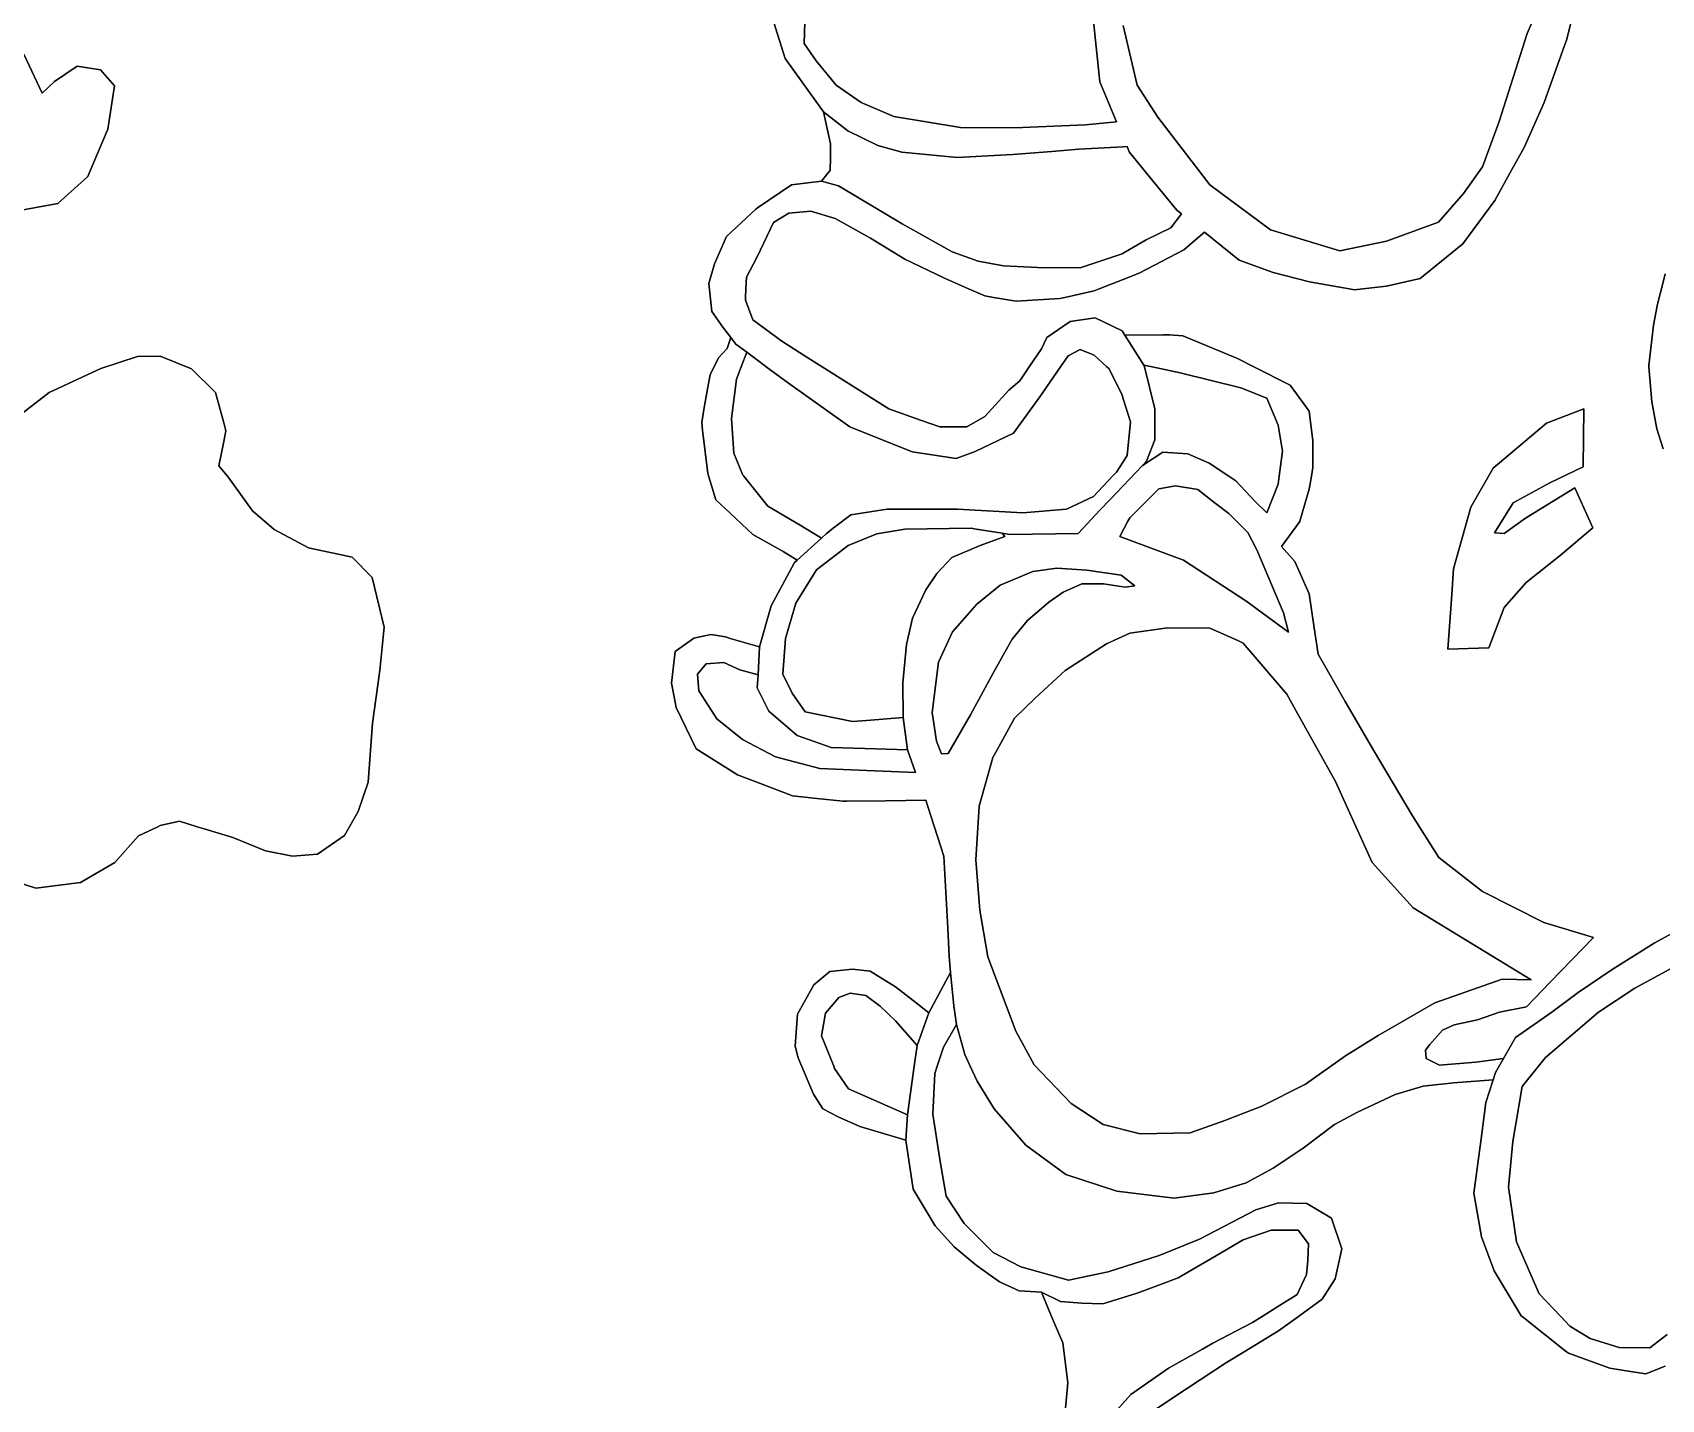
# Model space of a CAD drawing. Header units: inches. Extents: x 288635 to 1232953, y 676945 to 1655780.
# Drawn here: x 509726 to 529630, y 1183190 to 1199889 of the extents above; entities that cross this region are included whole.
import ezdxf

# ---------------------------------------------------------------- set-up
doc = ezdxf.new("R2010")
doc.units = ezdxf.units.IN
doc.header["$MEASUREMENT"] = 0

msp = doc.modelspace()

# ---------------------------------------------------------------- linework, layer by layer
at = {"color": 1}
for points in [[(528653.4604, 1200530.0444), (528470.5801, 1199798.5229), (528425.5872, 1199673.0292), (528196.4712, 1199033.9814), (527953.054, 1198483.6469), (527779.3889, 1198172.0712), (527593.22, 1197838.0623), (527201.6359, 1197308.8946), (526683.0515, 1196885.5604), (526270.3007, 1196790.3102), (525982.8217, 1196759.2314), (525878.7166, 1196747.9768), (525813.69, 1196759.2314), (525328.3821, 1196843.227), (524883.8812, 1196959.6439), (524471.1304, 1197107.8108), (524046.7823, 1197449.6468), (523795.3412, 1197236.9235), (523249.2401, 1196951.173), (523052.9569, 1196874.4646), (522758.0956, 1196759.2314), (522696.789, 1196735.2725), (522340.4312, 1196654.2821), (522277.6881, 1196640.0223), (521744.2871, 1196608.2723), (521468.2282, 1196654.2821), (521363.2863, 1196671.7724), (521162.645, 1196759.2314), (520867.9853, 1196887.6728), (520385.3844, 1197122.6233), (519966.2835, 1197376.6238), (519534.4827, 1197617.9243), (519236.0321, 1197706.8245), (518969.3315, 1197681.4244), (518778.8311, 1197567.1242), (518581.9807, 1197148.0234), (518448.6305, 1196900.3729), (518442.215, 1196759.2314), (518437.4446, 1196654.2821), (518435.9305, 1196620.9723), (518527.831, 1196378.2218), (518880.4313, 1196119.3213), (519197.932, 1195916.1209), (519373.1377, 1195806.0558), (520188.534, 1195293.8197), (520575.8847, 1195154.1194), (520810.8352, 1195071.5692), (521141.0359, 1195071.5692), (521363.2863, 1195198.5695), (521655.3869, 1195522.4201), (521788.7372, 1195636.7203), (521905.3288, 1195806.0558), (522055.4377, 1196024.0711), (522118.9378, 1196163.7714), (522404.6884, 1196360.6218), (522709.489, 1196405.0719), (523039.6897, 1196246.3216), (523052.9569, 1196225.4731), (523073.0894, 1196193.8363), (523306.3902, 1195827.2207), (523311.6814, 1195806.0558), (523439.7405, 1195293.8197), (523439.7405, 1194912.8189), (523338.1403, 1194652.4684), (523288.9782, 1194600.6802), (522895.1411, 1194185.8047), (522772.9485, 1194057.0847), (522772.9429, 1194057.0788), (522504.2827, 1193770.9996), (521668.0869, 1193757.1166), (521573.5374, 1193772.4489), (521230.4484, 1193828.085), (521198.186, 1193833.3167), (520385.3844, 1193820.6167), (520042.4837, 1193763.4666), (519693.233, 1193623.7663), (519305.8822, 1193325.3157), (519051.8817, 1192918.9149), (518924.8814, 1192487.114), (518893.1314, 1192048.9632), (519007.4316, 1191820.3627), (519166.1819, 1191591.7622), (519744.0331, 1191471.112), (519914.4075, 1191485.0201), (520366.3343, 1191521.9121), (520417.1344, 1191128.2113), (520027.6147, 1191137.7118), (519896.4334, 1191140.9113), (519483.6826, 1191153.6114), (519070.9317, 1191299.6617), (518721.681, 1191598.1123), (518581.9807, 1191883.8628), (518590.5565, 1192043.2545), (518608.898, 1192384.1564), (518751.1383, 1192887.0774), (519002.5248, 1193352.7607), (519035.6868, 1193414.1919), (519068.0823, 1193443.6681), (519365.7846, 1193714.543), (519426.5324, 1193769.8166), (519526.7096, 1193846.5481), (519724.983, 1193998.4171), (520169.4839, 1194068.2672), (521026.7356, 1194068.2672), (521826.8372, 1194023.8171), (522360.2383, 1194068.2672), (522690.439, 1194220.6675), (522922.983, 1194469.0668), (522969.8395, 1194519.1181), (523052.9569, 1194645.7732), (523103.1898, 1194722.3185), (523141.2899, 1195135.0693), (523052.9569, 1195416.6308), (523039.6897, 1195458.92), (522880.9393, 1195782.7706), (522854.9674, 1195806.0558), (522696.789, 1195947.871), (522525.3386, 1196017.7211), (522379.2883, 1195941.5209), (522286.6919, 1195806.0558), (522036.3877, 1195439.8699), (521712.537, 1194995.3691), (521242.6361, 1194773.1186), (521014.0356, 1194684.2184), (520474.2845, 1194766.7686), (519712.283, 1195071.5692), (518962.9815, 1195604.9703), (518692.1864, 1195806.0558), (518686.5177, 1195810.2652), (518552.6337, 1195909.684), (518452.3067, 1195984.1842), (518321.6302, 1196081.2212), (518259.4658, 1196162.7189), (518161.8571, 1196290.6842), (518024.6969, 1196483.7246), (517989.1368, 1196824.0853), (518060.2569, 1197062.8458), (518207.5772, 1197398.1264), (518565.9114, 1197732.2488), (518583.498, 1197748.6471), (519000.0588, 1198028.0477), (519365.8196, 1198073.7678), (519572.5827, 1198017.9751), (520353.6343, 1197554.4242), (520963.2355, 1197211.5235), (521280.7361, 1197097.2233), (521591.8868, 1197040.0731), (522004.6376, 1197021.0231), (522525.3386, 1197014.6731), (523039.6897, 1197186.1234), (523052.9569, 1197193.9107), (523331.7902, 1197357.5738), (523636.5909, 1197503.6241), (523765.0165, 1197676.6249), (523709.1289, 1197721.6454), (523339.3764, 1198172.0712), (523127.0444, 1198430.7302), (523099.7364, 1198495.7874), (523099.7324, 1198495.7969), (523052.9569, 1198493.423), (522512.0036, 1198465.9685), (522181.8029, 1198435.4884), (521704.282, 1198399.9284), (521023.5606, 1198364.3683), (520347.9193, 1198430.4084), (520053.2787, 1198511.6886), (519687.518, 1198689.4889), (519391.2196, 1198922.1295), (518923.8587, 1199572.3708), (518761.2983, 1200090.5318)], [(529845.7021, 1188931.3644), (529540.9015, 1188766.264), (529026.5505, 1188442.4134), (528613.7997, 1188163.0128), (528289.949, 1187921.7123), (527845.4481, 1187610.5617), (527701.3931, 1187356.5701), (527360.3491, 1187311.2376), (526918.3882, 1187275.6775), (526755.8279, 1187356.9577), (526745.6678, 1187458.5579), (526801.548, 1187524.598), (526953.9483, 1187702.3983), (527096.1886, 1187768.4385), (527380.6691, 1187829.3986), (527649.9097, 1187920.8388), (527980.1103, 1187986.8789), (528274.7509, 1188291.6795), (528797.992, 1188835.2406), (528193.4707, 1189018.121), (527441.6292, 1189394.0417), (526908.2282, 1189810.6026), (526588.1875, 1190318.6036), (526110.6666, 1191121.2452), (525765.2259, 1191715.6064), (525434.1786, 1192296.5267), (525388.4585, 1192616.5673), (525323.6883, 1193034.3982), (525152.238, 1193428.099), (524988.5929, 1193611.2778), (525210.8433, 1193918.1951), (525211.388, 1193920.0272), (525327.2602, 1194309.7792), (525352.7462, 1194469.0668), (525369.5936, 1194574.363), (525369.5936, 1194902.447), (525327.2602, 1195262.2811), (525094.4264, 1195579.7817), (524649.1774, 1195806.0558), (524448.8418, 1195907.8657), (523782.0905, 1196183.0329), (523619.8691, 1196196.8621), (523542.8763, 1196196.436), (523073.0894, 1196193.8363), (523052.9569, 1196225.4731), (523039.6897, 1196246.3216), (522709.489, 1196405.0719), (522404.6884, 1196360.6218), (522118.9378, 1196163.7714), (522055.4377, 1196024.0711), (521905.3288, 1195806.0558), (521788.7372, 1195636.7203), (521655.3869, 1195522.4201), (521363.2863, 1195198.5695), (521141.0359, 1195071.5692), (520810.8352, 1195071.5692), (520575.8847, 1195154.1194), (520188.534, 1195293.8197), (519373.1377, 1195806.0558), (519197.932, 1195916.1209), (518880.4313, 1196119.3213), (518527.831, 1196378.2218), (518435.9305, 1196620.9723), (518437.4446, 1196654.2821), (518442.215, 1196759.2314), (518448.6305, 1196900.3729), (518581.9807, 1197148.0234), (518778.8311, 1197567.1242), (518969.3315, 1197681.4244), (519236.0321, 1197706.8245), (519534.4827, 1197617.9243), (519966.2835, 1197376.6238), (520385.3844, 1197122.6233), (520867.9853, 1196887.6728), (521162.645, 1196759.2314), (521363.2863, 1196671.7724), (521468.2282, 1196654.2821), (521744.2871, 1196608.2723), (522277.6881, 1196640.0223), (522340.4312, 1196654.2821), (522696.789, 1196735.2725), (522758.0956, 1196759.2314), (523052.9569, 1196874.4646), (523249.2401, 1196951.173), (523795.3412, 1197236.9235), (524046.7823, 1197449.6468), (524471.1304, 1197107.8108), (524883.8812, 1196959.6439), (525328.3821, 1196843.227), (525813.69, 1196759.2314), (525878.7166, 1196747.9768), (525982.8217, 1196759.2314), (526270.3007, 1196790.3102), (526683.0515, 1196885.5604), (527201.6359, 1197308.8946), (527593.22, 1197838.0623), (527779.3889, 1198172.0712), (527953.054, 1198483.6469), (528196.4712, 1199033.9814), (528425.5872, 1199673.0292), (528470.5801, 1199798.5229), (528653.4604, 1200530.0444)], [(519169.3569, 1200289.6921), (519154.1169, 1199756.2911), (519301.4372, 1199542.9307), (519545.2777, 1199248.2901), (519850.0783, 1199034.9296), (520251.3991, 1198862.2093), (521064.2007, 1198730.129), (521724.602, 1198725.049), (522593.2838, 1198760.6091), (522971.7533, 1198800.6884), (522767.2103, 1199287.9819), (522650.7934, 1200420.4008)], [(522650.7934, 1200420.4008), (522767.2103, 1199287.9819), (522971.7533, 1198800.6884), (522593.2838, 1198760.6091), (521724.602, 1198725.049), (521064.2007, 1198730.129), (520251.3991, 1198862.2093), (519850.0783, 1199034.9296), (519545.2777, 1199248.2901), (519301.4372, 1199542.9307), (519154.1169, 1199756.2911), (519169.3569, 1200289.6921)], [(523052.9609, 1199975.8999), (523222.2946, 1199245.6485), (523476.2951, 1198854.0643), (524111.2964, 1198028.5627), (524852.1312, 1197478.2283), (525698.7995, 1197224.2277), (526270.3007, 1197340.6446), (526905.3019, 1197573.4784), (527212.2192, 1197922.7291), (527445.053, 1198250.8131), (527646.1368, 1198801.1476), (527987.9791, 1199879.8031), (528252.1396, 1200494.4843)], [(528252.1396, 1200494.4843), (527987.9791, 1199879.8031), (527646.1368, 1198801.1476), (527445.053, 1198250.8131), (527212.2192, 1197922.7291), (526905.3019, 1197573.4784), (526270.3007, 1197340.6446), (525698.7995, 1197224.2277), (524852.1312, 1197478.2283), (524111.2964, 1198028.5627), (523476.2951, 1198854.0643), (523222.2946, 1199245.6485), (523052.9609, 1199975.8999)], [(518761.2983, 1200090.5318), (518923.8587, 1199572.3708), (519391.2196, 1198922.1295), (519477.5798, 1198530.9687), (519474.9766, 1198364.3643), (519472.4998, 1198205.848), (519445.2185, 1198172.0712), (519365.8196, 1198073.7678), (519000.0588, 1198028.0477), (518583.498, 1197748.6471), (518565.9114, 1197732.2488), (518207.5772, 1197398.1264), (518060.2569, 1197062.8458), (517989.1368, 1196824.0853), (518024.6969, 1196483.7246), (518161.8571, 1196290.6842), (518259.4658, 1196162.7189), (518212.7042, 1196029.6951), (518106.0884, 1195916.4683), (518004.3768, 1195706.483), (517985.7817, 1195600.491), (517930.0518, 1195282.8303), (517902.7766, 1195127.3619), (517914.2212, 1195033.5164), (517978.9768, 1194502.5206), (518075.497, 1194182.48), (518250.5212, 1194017.2886), (518527.6179, 1193755.7591), (518896.6776, 1193548.7505), (519068.0823, 1193443.6681), (519035.6868, 1193414.1919), (519002.5248, 1193352.7607), (518751.1383, 1192887.0774), (518608.898, 1192384.1564), (518565.0569, 1192396.9879), (518251.8041, 1192488.6717), (518192.3372, 1192506.0766), (518014.5369, 1192536.5567), (517806.2564, 1192490.8366), (517789.9791, 1192479.2616), (517577.656, 1192328.2763), (517531.9359, 1191942.1955), (517564.467, 1191772.8422), (517589.5093, 1191642.4749), (517833.3498, 1191139.5539), (518341.3508, 1190819.5133), (518609.8101, 1190717.8242), (519011.9122, 1190565.5128), (519311.4084, 1190533.5992), (519631.6734, 1190499.4726), (519670.8286, 1190499.8661), (520152.163, 1190504.7036), (520641.452, 1190509.6211), (520644.0685, 1190502.3391), (520644.5451, 1190499.9794), (520665.7553, 1190433.8634), (520860.6253, 1189826.4194), (520911.973, 1188948.0521), (520925.431, 1188604.4384), (520942.316, 1188406.5084), (520678.1555, 1187913.7475), (520485.1812, 1188063.8386), (520269.3296, 1188231.7232), (519961.8741, 1188421.7485), (519743.4336, 1188447.1485), (519469.1131, 1188416.6685), (519274.5396, 1188256.5406), (519074.2122, 1187898.6265), (519045.5801, 1187506.2584), (519082.484, 1187365.3528), (519270.3035, 1186918.7174), (519382.7529, 1186740.2651), (519569.2775, 1186644.4822), (519836.6015, 1186524.3411), (520398.755, 1186359.2643), (520485.1151, 1185759.8231), (520754.4417, 1185312.7793), (520988.0361, 1185053.7017), (521257.2767, 1184830.1813), (521541.7572, 1184626.9809), (521780.5177, 1184515.2207), (522054.8383, 1184499.9806), (522178.3657, 1184204.4838), (522313.9188, 1183880.2194), (522374.8789, 1183392.5384), (522283.4387, 1182376.5364)], [(509457.2597, 1197695.307), (510036.3809, 1197801.9872), (510402.1416, 1198132.1879), (510418.9346, 1198172.0712), (510645.9821, 1198711.309), (510727.2623, 1199239.6301), (510554.5419, 1199432.6705), (510270.0614, 1199478.3906), (509995.7408, 1199290.4302), (509843.3405, 1199148.1899), (509619.8201, 1199625.7109)], [(509619.8201, 1199625.7109), (509843.3405, 1199148.1899), (509995.7408, 1199290.4302), (510270.0614, 1199478.3906), (510554.5419, 1199432.6705), (510727.2623, 1199239.6301), (510645.9821, 1198711.309), (510418.9346, 1198172.0712), (510402.1416, 1198132.1879), (510036.3809, 1197801.9872), (509457.2597, 1197695.307)], [(529649.1424, 1194804.8729), (529572.9423, 1195048.7134), (529511.9822, 1195378.9141), (529477.6144, 1195806.0558), (529476.4221, 1195820.8749), (529532.3022, 1196313.6359), (529578.0223, 1196552.3964), (529603.1629, 1196654.2821), (529629.0595, 1196759.2314), (529674.5425, 1196943.5572)], [(529674.5425, 1196943.5572), (529629.0595, 1196759.2314), (529629.0595, 1196759.2314), (529603.1629, 1196654.2821), (529578.0223, 1196552.3964), (529532.3022, 1196313.6359), (529476.4221, 1195820.8749), (529477.6144, 1195806.0558), (529511.9822, 1195378.9141), (529572.9423, 1195048.7134), (529649.1424, 1194804.8729)], [(509386.1396, 1189557.1307), (509767.1404, 1189435.2105), (510310.7014, 1189506.3306), (510732.3423, 1189750.1711), (511021.9029, 1190075.2918), (511255.2463, 1190187.4761), (511286.0634, 1190202.292), (511519.7439, 1190253.0921), (511738.4639, 1190187.4761), (511824.5445, 1190161.6519), (512175.0652, 1190054.9717), (512571.306, 1189892.4114), (512901.5066, 1189826.3713), (513206.3072, 1189851.7713), (513536.5079, 1190080.3718), (513704.1482, 1190375.0124), (513826.0685, 1190730.6131), (513881.9486, 1191451.9745), (513968.3088, 1192097.1358), (514024.1889, 1192625.4569), (513877.8449, 1193232.8454), (513633.0281, 1193478.8986), (513099.627, 1193595.7388), (512677.9862, 1193819.2593), (512413.8257, 1194047.8597), (512119.1851, 1194454.2605), (512107.0228, 1194469.0668), (512062.1272, 1194523.7223), (512002.3448, 1194596.5008), (512062.1272, 1194891.8961), (512088.705, 1195023.2217), (512062.1272, 1195121.028), (511961.7047, 1195490.5826), (511667.0642, 1195780.1432), (511286.0634, 1195937.6235), (511006.6628, 1195932.5435), (510559.6219, 1195785.2232), (509929.7007, 1195490.5826), (509355.6595, 1195048.6217)], [(509355.6595, 1195048.6217), (509929.7007, 1195490.5826), (510559.6219, 1195785.2232), (511006.6628, 1195932.5435), (511286.0634, 1195937.6235), (511667.0642, 1195780.1432), (511961.7047, 1195490.5826), (512062.1272, 1195121.028), (512088.705, 1195023.2217), (512062.1272, 1194891.8961), (512002.3448, 1194596.5008), (512062.1272, 1194523.7223), (512107.0228, 1194469.0668), (512119.1851, 1194454.2605), (512413.8257, 1194047.8597), (512677.9862, 1193819.2593), (513099.627, 1193595.7388), (513633.0281, 1193478.8986), (513877.8449, 1193232.8454), (514024.1889, 1192625.4569), (513968.3088, 1192097.1358), (513881.9486, 1191451.9745), (513826.0685, 1190730.6131), (513704.1482, 1190375.0124), (513536.5079, 1190080.3718), (513206.3072, 1189851.7713), (512901.5066, 1189826.3713), (512571.306, 1189892.4114), (512175.0652, 1190054.9717), (511824.5445, 1190161.6519), (511738.4639, 1190187.4761), (511519.7439, 1190253.0921), (511286.0634, 1190202.292), (511255.2463, 1190187.4761), (511021.9029, 1190075.2918), (510732.3423, 1189750.1711), (510310.7014, 1189506.3306), (509767.1404, 1189435.2105), (509386.1396, 1189557.1307)], [(529674.2518, 1183597.3537), (529439.3013, 1183502.1035), (529252.5903, 1183531.869), (529001.1504, 1183571.9536), (528493.1494, 1183756.104), (528471.8004, 1183772.9955), (527926.4472, 1184204.4838), (527915.2983, 1184213.3049), (527585.0976, 1184759.406), (527432.6973, 1185178.5069), (527337.4471, 1185711.9079), (527426.3473, 1186372.3092), (527483.4974, 1186816.8101), (527574.406, 1187094.3207), (527604.1476, 1187185.1109), (527701.3931, 1187356.5701), (527845.4481, 1187610.5617), (528289.949, 1187921.7123), (528613.7997, 1188163.0128), (529026.5505, 1188442.4134), (529540.9015, 1188766.264), (529845.7021, 1188931.3644)], [(529731.4019, 1188448.7634), (529305.951, 1188213.8129), (528861.4502, 1187921.7123), (528213.7489, 1187369.2612), (528126.3839, 1187260.5403), (527927.9983, 1187013.6605), (527813.6981, 1186340.5592), (527762.898, 1185781.7581), (527858.1481, 1185115.0067), (528137.5487, 1184480.0055), (528399.7387, 1184204.4838), (528512.1995, 1184086.3047), (528759.85, 1183933.9044), (529115.4507, 1183825.9541), (529490.1014, 1183819.6041), (529699.6518, 1183984.7045)], [(529699.6518, 1183984.7045), (529490.1014, 1183819.6041), (529115.4507, 1183825.9541), (528759.85, 1183933.9044), (528512.1995, 1184086.3047), (528399.7387, 1184204.4838), (528137.5487, 1184480.0055), (527858.1481, 1185115.0067), (527762.898, 1185781.7581), (527813.6981, 1186340.5592), (527927.9983, 1187013.6605), (528126.3839, 1187260.5403), (528213.7489, 1187369.2612), (528861.4502, 1187921.7123), (529305.951, 1188213.8129), (529731.4019, 1188448.7634)], [(522679.473, 1182723.2544), (523146.8339, 1183251.5755), (523605.8975, 1183572.2511), (524023.0136, 1183806.1479), (524149.4586, 1183877.0517), (524632.0596, 1184131.0522), (524749.1532, 1184204.4838), (524931.7802, 1184319.0126), (525180.7007, 1184471.4129), (525292.4609, 1184715.2534), (525307.7009, 1184887.9738), (525317.8609, 1185091.1742), (525190.8607, 1185258.8145), (524860.66, 1185258.8145), (524520.2993, 1185141.9743), (524124.0585, 1184908.2938), (523722.7377, 1184674.6133), (523509.3773, 1184593.3332), (523224.8967, 1184486.653), (522803.2559, 1184359.6527), (522549.2554, 1184364.7327), (522285.0949, 1184385.0528), (522054.8383, 1184499.9806), (521780.5177, 1184515.2207), (521541.7572, 1184626.9809), (521257.2767, 1184830.1813), (520988.0361, 1185053.7017), (520754.4417, 1185312.7793), (520485.1151, 1185759.8231), (520398.755, 1186359.2643), (520417.8881, 1186667.4498), (520500.0131, 1187260.5403), (520535.0949, 1187513.8945), (520678.1555, 1187913.7475), (520942.316, 1188406.5084), (520983.4495, 1187999.847), (521017.6586, 1187769.8706), (520857.612, 1187494.019), (520779.7858, 1187260.5403), (520750.9318, 1187173.9783), (520725.5317, 1186676.1373), (520816.9719, 1186097.0162), (520888.0921, 1185675.3753), (521111.6125, 1185340.0947), (521462.1332, 1184984.494), (521802.4939, 1184811.7736), (522386.6951, 1184649.2133), (522869.296, 1184750.8135), (523494.1373, 1184948.9339), (523986.8983, 1185147.0543), (524672.6996, 1185507.735), (524952.1002, 1185594.0952), (525297.5409, 1185583.9352), (525597.2615, 1185406.1348), (525724.2617, 1185030.214), (525642.9816, 1184664.4533), (525485.5013, 1184415.5328), (525193.9204, 1184204.4838), (524952.1002, 1184029.452), (524530.2966, 1183772.9955), (524317.0989, 1183643.3713), (524197.8693, 1183564.7305), (524148.047, 1183531.869), (523839.578, 1183328.4106), (523636.4202, 1183192.0167), (523248.4341, 1182931.5348)], [(523248.4341, 1182931.5348), (523636.4202, 1183192.0167), (523839.578, 1183328.4106), (524148.047, 1183531.869), (524197.8693, 1183564.7305), (524317.0989, 1183643.3713), (524530.2966, 1183772.9955), (524952.1002, 1184029.452), (525193.9204, 1184204.4838), (525485.5013, 1184415.5328), (525642.9816, 1184664.4533), (525724.2617, 1185030.214), (525597.2615, 1185406.1348), (525297.5409, 1185583.9352), (524952.1002, 1185594.0952), (524672.6996, 1185507.735), (523986.8983, 1185147.0543), (523494.1373, 1184948.9339), (522869.296, 1184750.8135), (522386.6951, 1184649.2133), (521802.4939, 1184811.7736), (521462.1332, 1184984.494), (521111.6125, 1185340.0947), (520888.0921, 1185675.3753), (520816.9719, 1186097.0162), (520725.5317, 1186676.1373), (520750.9318, 1187173.9783), (520779.7858, 1187260.5403), (520857.612, 1187494.019), (521017.6586, 1187769.8706), (521117.0166, 1187402.6777), (521183.6435, 1187260.5403), (521269.4169, 1187077.5571), (521477.6973, 1186742.2764), (521863.7781, 1186295.2355), (522351.4591, 1185939.6348), (522976.3003, 1185736.4344), (522976.3003, 1185736.4344), (523677.3417, 1185650.0742), (524159.9427, 1185716.1144), (524556.1835, 1185838.0346), (524886.3841, 1186015.835), (525252.1449, 1186259.6755), (525633.1456, 1186549.236), (525917.6262, 1186701.6363), (526374.8271, 1186914.9968), (526720.2678, 1187016.597), (527091.1085, 1187057.2371), (527574.406, 1187094.3207), (527483.4974, 1186816.8101), (527426.3473, 1186372.3092), (527337.4471, 1185711.9079), (527432.6973, 1185178.5069), (527585.0976, 1184759.406), (527915.2983, 1184213.3049), (527926.4472, 1184204.4838), (528471.8004, 1183772.9955), (528493.1494, 1183756.104), (529001.1504, 1183571.9536), (529252.5903, 1183531.869), (529439.3013, 1183502.1035), (529674.2518, 1183597.3537)], [(522283.4387, 1182376.5364), (522374.8789, 1183392.5384), (522313.9188, 1183880.2194), (522178.3657, 1184204.4838), (522054.8383, 1184499.9806), (522285.0949, 1184385.0528), (522549.2554, 1184364.7327), (522803.2559, 1184359.6527), (523224.8967, 1184486.653), (523509.3773, 1184593.3332), (523722.7377, 1184674.6133), (524124.0585, 1184908.2938), (524520.2993, 1185141.9743), (524860.66, 1185258.8145), (525190.8607, 1185258.8145), (525317.8609, 1185091.1742), (525307.7009, 1184887.9738), (525292.4609, 1184715.2534), (525180.7007, 1184471.4129), (524931.7802, 1184319.0126), (524749.1532, 1184204.4838), (524632.0596, 1184131.0522), (524149.4586, 1183877.0517), (524023.0136, 1183806.1479), (523605.8975, 1183572.2511), (523146.8339, 1183251.5755), (522679.473, 1182723.2544)]]:
    msp.add_lwpolyline(points, dxfattribs=at)
for points in [[(520347.9193, 1198430.4084), (521023.5606, 1198364.3683), (521704.282, 1198399.9284), (522181.8029, 1198435.4884), (522512.0036, 1198465.9685), (523052.9569, 1198493.423), (523099.7324, 1198495.7969), (523099.7364, 1198495.7874), (523127.0444, 1198430.7302), (523339.3764, 1198172.0712), (523709.1289, 1197721.6454), (523765.0165, 1197676.6249), (523636.5909, 1197503.6241), (523331.7902, 1197357.5738), (523052.9569, 1197193.9107), (523039.6897, 1197186.1234), (522525.3386, 1197014.6731), (522004.6376, 1197021.0231), (521591.8868, 1197040.0731), (521280.7361, 1197097.2233), (520963.2355, 1197211.5235), (520353.6343, 1197554.4242), (519572.5827, 1198017.9751), (519365.8196, 1198073.7678), (519445.2185, 1198172.0712), (519472.4998, 1198205.848), (519474.9766, 1198364.3643), (519477.5798, 1198530.9687), (519391.2196, 1198922.1295), (519687.518, 1198689.4889), (520053.2787, 1198511.6886), (520347.9193, 1198430.4084)], [(525327.2602, 1194309.7792), (525211.388, 1193920.0272), (525210.8433, 1193918.1951), (524988.5929, 1193611.2778), (525152.238, 1193428.099), (525323.6883, 1193034.3982), (525388.4585, 1192616.5673), (525434.1786, 1192296.5267), (525765.2259, 1191715.6064), (526110.6666, 1191121.2452), (526588.1875, 1190318.6036), (526908.2282, 1189810.6026), (527441.6292, 1189394.0417), (528193.4707, 1189018.121), (528797.992, 1188835.2406), (528274.7509, 1188291.6795), (527980.1103, 1187986.8789), (527649.9097, 1187920.8388), (527380.6691, 1187829.3986), (527096.1886, 1187768.4385), (526953.9483, 1187702.3983), (526801.548, 1187524.598), (526745.6678, 1187458.5579), (526755.8279, 1187356.9577), (526918.3882, 1187275.6775), (527360.3491, 1187311.2376), (527701.3931, 1187356.5701), (527604.1476, 1187185.1109), (527574.406, 1187094.3207), (527091.1085, 1187057.2371), (526720.2678, 1187016.597), (526374.8271, 1186914.9968), (525917.6262, 1186701.6363), (525633.1456, 1186549.236), (525252.1449, 1186259.6755), (524886.3841, 1186015.835), (524556.1835, 1185838.0346), (524159.9427, 1185716.1144), (523677.3417, 1185650.0742), (522976.3003, 1185736.4344), (522351.4591, 1185939.6348), (521863.7781, 1186295.2355), (521477.6973, 1186742.2764), (521269.4169, 1187077.5571), (521183.6435, 1187260.5403), (521117.0166, 1187402.6777), (521017.6586, 1187769.8706), (520983.4495, 1187999.847), (520942.316, 1188406.5084), (520925.431, 1188604.4384), (520911.973, 1188948.0521), (520860.6253, 1189826.4194), (520665.7553, 1190433.8634), (520644.5451, 1190499.9794), (520644.0685, 1190502.3391), (520641.452, 1190509.6211), (520152.163, 1190504.7036), (519670.8286, 1190499.8661), (519631.6734, 1190499.4726), (519311.4084, 1190533.5992), (519011.9122, 1190565.5128), (518609.8101, 1190717.8242), (518341.3508, 1190819.5133), (517833.3498, 1191139.5539), (517589.5093, 1191642.4749), (517564.467, 1191772.8422), (517531.9359, 1191942.1955), (517577.656, 1192328.2763), (517789.9791, 1192479.2616), (517806.2564, 1192490.8366), (518014.5369, 1192536.5567), (518192.3372, 1192506.0766), (518251.8041, 1192488.6717), (518565.0569, 1192396.9879), (518608.898, 1192384.1564), (518590.5565, 1192043.2545), (518368.7046, 1192103.1498), (518172.9126, 1192193.1083), (517955.9538, 1192177.2332), (517850.1203, 1192050.233), (517865.9953, 1191849.1493), (518088.2457, 1191505.1902), (518400.4547, 1191251.1897), (518802.6222, 1191039.5226), (519347.6649, 1190896.6473), (519919.941, 1190873.342), (520517.1256, 1190849.0223), (520417.1344, 1191128.2113), (520366.3343, 1191521.9121), (520360.0951, 1191944.2068), (520405.8152, 1192411.5678), (520476.9353, 1192736.6884), (520639.4956, 1193082.1291), (520776.6559, 1193280.2495), (520959.5363, 1193478.3699), (521303.7939, 1193620.9909), (521606.7783, 1193734.2874), (521573.5374, 1193772.4489), (521668.0869, 1193757.1166), (522504.2827, 1193770.9996), (522772.9429, 1194057.0788), (522772.9485, 1194057.0847), (522895.1411, 1194185.8047), (523288.9782, 1194600.6802), (523539.3348, 1194761.6016), (523844.1354, 1194742.5516), (524104.4859, 1194628.2514), (524343.2627, 1194469.0668), (524428.3365, 1194412.3509), (524663.287, 1194164.7004), (524808.6759, 1194024.0286), (524946.2595, 1194373.2793), (524958.8631, 1194469.0668), (524999.1762, 1194775.4468), (524946.2595, 1195092.9474), (524808.6759, 1195421.0314), (524491.1752, 1195548.0317), (523748.4396, 1195733.7156), (523406.4482, 1195806.0558), (523306.3902, 1195827.2207), (523073.0894, 1196193.8363), (523542.8763, 1196196.436), (523619.8691, 1196196.8621), (523782.0905, 1196183.0329), (524448.8418, 1195907.8657), (524649.1774, 1195806.0558), (525094.4264, 1195579.7817), (525327.2602, 1195262.2811), (525369.5936, 1194902.447), (525369.5936, 1194574.363), (525352.7462, 1194469.0668), (525327.2602, 1194309.7792)], [(519365.7846, 1193714.543), (519068.0823, 1193443.6681), (518896.6776, 1193548.7505), (518527.6179, 1193755.7591), (518250.5212, 1194017.2886), (518075.497, 1194182.48), (517978.9768, 1194502.5206), (517914.2212, 1195033.5164), (517902.7766, 1195127.3619), (517930.0518, 1195282.8303), (517985.7817, 1195600.491), (518004.3768, 1195706.483), (518106.0884, 1195916.4683), (518212.7042, 1196029.6951), (518259.4658, 1196162.7189), (518321.6302, 1196081.2212), (518452.3067, 1195984.1842), (518383.6382, 1195806.0558), (518325.9479, 1195656.4052), (518264.9878, 1195173.8042), (518295.4678, 1194752.1634), (518407.228, 1194482.9229), (518418.3129, 1194469.0668), (518712.0287, 1194101.9221), (519103.8828, 1193869.7313), (519365.7846, 1193714.543)], [(523103.1898, 1194722.3185), (523052.9569, 1194645.7732), (522969.8395, 1194519.1181), (522922.983, 1194469.0668), (522690.439, 1194220.6675), (522360.2383, 1194068.2672), (521826.8372, 1194023.8171), (521026.7356, 1194068.2672), (520169.4839, 1194068.2672), (519724.983, 1193998.4171), (519526.7096, 1193846.5481), (519426.5324, 1193769.8166), (519365.7846, 1193714.543), (519103.8828, 1193869.7313), (518712.0287, 1194101.9221), (518418.3129, 1194469.0668), (518407.228, 1194482.9229), (518295.4678, 1194752.1634), (518264.9878, 1195173.8042), (518325.9479, 1195656.4052), (518383.6382, 1195806.0558), (518452.3067, 1195984.1842), (518552.6337, 1195909.684), (518686.5177, 1195810.2652), (518692.1864, 1195806.0558), (518962.9815, 1195604.9703), (519712.283, 1195071.5692), (520474.2845, 1194766.7686), (521014.0356, 1194684.2184), (521242.6361, 1194773.1186), (521712.537, 1194995.3691), (522036.3877, 1195439.8699), (522286.6919, 1195806.0558), (522379.2883, 1195941.5209), (522525.3386, 1196017.7211), (522696.789, 1195947.871), (522854.9674, 1195806.0558), (522880.9393, 1195782.7706), (523039.6897, 1195458.92), (523052.9569, 1195416.6308), (523141.2899, 1195135.0693), (523103.1898, 1194722.3185)], [(524999.1762, 1194775.4468), (524958.8631, 1194469.0668), (524946.2595, 1194373.2793), (524808.6759, 1194024.0286), (524663.287, 1194164.7004), (524428.3365, 1194412.3509), (524343.2627, 1194469.0668), (524104.4859, 1194628.2514), (523844.1354, 1194742.5516), (523539.3348, 1194761.6016), (523288.9782, 1194600.6802), (523338.1403, 1194652.4684), (523439.7405, 1194912.8189), (523439.7405, 1195293.8197), (523311.6814, 1195806.0558), (523306.3902, 1195827.2207), (523406.4482, 1195806.0558), (523748.4396, 1195733.7156), (524491.1752, 1195548.0317), (524808.6759, 1195421.0314), (524946.2595, 1195092.9474), (524999.1762, 1194775.4468)], [(527588.7555, 1193779.1488), (527707.2891, 1193770.6821), (527969.7563, 1193956.9492), (528570.8908, 1194329.4833), (528791.0246, 1193838.4156), (528393.0904, 1193499.7483), (527978.223, 1193169.5476), (527707.2891, 1192864.747), (527521.022, 1192373.6794), (527021.4877, 1192356.746), (527063.6909, 1192968.6918), (527089.2212, 1193338.8813), (527300.8883, 1194092.4161), (527571.8221, 1194566.5504), (528223.7568, 1195116.8848), (528680.9577, 1195294.6852), (528672.491, 1194583.4838), (528266.0902, 1194388.75), (527817.356, 1194143.2162), (527588.7555, 1193779.1488)], [(527063.6909, 1192968.6918), (527021.4877, 1192356.746), (527521.022, 1192373.6794), (527707.2891, 1192864.747), (527978.223, 1193169.5476), (528393.0904, 1193499.7483), (528791.0246, 1193838.4156), (528570.8908, 1194329.4833), (527969.7563, 1193956.9492), (527707.2891, 1193770.6821), (527588.7555, 1193779.1488), (527817.356, 1194143.2162), (528266.0902, 1194388.75), (528672.491, 1194583.4838), (528680.9577, 1195294.6852), (528223.7568, 1195116.8848), (527571.8221, 1194566.5504), (527300.8883, 1194092.4161), (527089.2212, 1193338.8813), (527063.6909, 1192968.6918)], [(523966.0556, 1194308.2107), (523691.7351, 1194353.9308), (523488.5347, 1194313.2907), (523132.934, 1193962.77), (523110.4999, 1193920.0272), (523012.2837, 1193732.8996), (523789.1019, 1193442.8098), (524551.1035, 1192944.9688), (525072.2457, 1192562.2941), (525012.5377, 1192799.4477), (524687.4171, 1193571.6092), (524575.6568, 1193779.8897), (524435.5193, 1193920.0272), (524341.9764, 1194013.5701), (524159.096, 1194150.7304), (523966.0556, 1194308.2107)], [(525012.5377, 1192799.4477), (525072.2457, 1192562.2941), (524551.1035, 1192944.9688), (523789.1019, 1193442.8098), (523012.2837, 1193732.8996), (523110.4999, 1193920.0272), (523132.934, 1193962.77), (523488.5347, 1194313.2907), (523691.7351, 1194353.9308), (523966.0556, 1194308.2107), (524159.096, 1194150.7304), (524341.9764, 1194013.5701), (524435.5193, 1193920.0272), (524575.6568, 1193779.8897), (524687.4171, 1193571.6092), (525012.5377, 1192799.4477)], [(519914.4075, 1191485.0201), (519744.0331, 1191471.112), (519166.1819, 1191591.7622), (519007.4316, 1191820.3627), (518893.1314, 1192048.9632), (518924.8814, 1192487.114), (519051.8817, 1192918.9149), (519305.8822, 1193325.3157), (519693.233, 1193623.7663), (520042.4837, 1193763.4666), (520385.3844, 1193820.6167), (521198.186, 1193833.3167), (521230.4484, 1193828.085), (521573.5374, 1193772.4489), (521606.7783, 1193734.2874), (521303.7939, 1193620.9909), (520959.5363, 1193478.3699), (520776.6559, 1193280.2495), (520639.4956, 1193082.1291), (520476.9353, 1192736.6884), (520405.8152, 1192411.5678), (520360.0951, 1191944.2068), (520366.3343, 1191521.9121), (519914.4075, 1191485.0201)], [(521695.3092, 1192478.4121), (521883.2696, 1192707.0125), (522142.3501, 1192930.533), (522320.1505, 1193052.4532), (522548.7509, 1193154.0534), (522812.9114, 1193154.0534), (523077.072, 1193113.4133), (523193.9122, 1193128.6534), (523026.2719, 1193260.7336), (522609.711, 1193321.6937), (522243.9503, 1193347.0938), (521949.3097, 1193306.4537), (521547.9889, 1193138.8134), (521263.5084, 1192905.1329), (521177.3298, 1192807.0676), (520968.8678, 1192569.8522), (520796.1474, 1192199.0115), (520719.9473, 1191584.3303), (520770.7474, 1191233.8096), (520831.7075, 1191076.3292), (520912.9876, 1191081.4093), (521187.3082, 1191553.8502), (521466.7088, 1192072.0112), (521663.5629, 1192421.9742), (521695.3092, 1192478.4121)], [(523026.2719, 1193260.7336), (523193.9122, 1193128.6534), (523077.072, 1193113.4133), (522812.9114, 1193154.0534), (522548.7509, 1193154.0534), (522320.1505, 1193052.4532), (522142.3501, 1192930.533), (521883.2696, 1192707.0125), (521695.3092, 1192478.4121), (521663.5629, 1192421.9742), (521466.7088, 1192072.0112), (521187.3082, 1191553.8502), (520912.9876, 1191081.4093), (520831.7075, 1191076.3292), (520770.7474, 1191233.8096), (520719.9473, 1191584.3303), (520796.1474, 1192199.0115), (520968.8678, 1192569.8522), (521177.3298, 1192807.0676), (521263.5084, 1192905.1329), (521547.9889, 1193138.8134), (521949.3097, 1193306.4537), (522243.9503, 1193347.0938), (522609.711, 1193321.6937), (523026.2719, 1193260.7336)], [(524113.5634, 1192613.9637), (523595.4023, 1192619.0437), (523133.1214, 1192553.0035), (522848.6409, 1192420.9233), (522345.7198, 1192095.8026), (521979.9591, 1191760.5219), (521725.9586, 1191511.6014), (521512.6737, 1191126.0479), (521461.7981, 1191034.0805), (521294.1577, 1190439.7193), (521253.5177, 1189784.398), (521299.2378, 1189169.7168), (521400.838, 1188595.6756), (521741.1986, 1187691.4338), (521964.7191, 1187279.953), (522416.84, 1186807.512), (522808.0008, 1186548.4315), (523260.1217, 1186436.6713), (523869.7229, 1186446.8313), (524296.4437, 1186599.2316), (524748.5647, 1186771.952), (525281.9657, 1187041.1925), (525769.6467, 1187386.6332), (526167.5808, 1187637.247), (526861.8489, 1188035.1812), (527683.1172, 1188323.0484), (528038.7179, 1188314.5817), (526597.6884, 1189195.1168), (526094.7673, 1189748.8379), (525647.7265, 1190739.4399), (525184.6127, 1191571.872), (525054.5033, 1191805.7395), (524519.9642, 1192431.0833), (524454.8549, 1192460.3825), (524113.5634, 1192613.9637)], [(526597.6884, 1189195.1168), (528038.7179, 1188314.5817), (527683.1172, 1188323.0484), (526861.8489, 1188035.1812), (526167.5808, 1187637.247), (525769.6467, 1187386.6332), (525281.9657, 1187041.1925), (524748.5647, 1186771.952), (524296.4437, 1186599.2316), (523869.7229, 1186446.8313), (523260.1217, 1186436.6713), (522808.0008, 1186548.4315), (522416.84, 1186807.512), (521964.7191, 1187279.953), (521741.1986, 1187691.4338), (521400.838, 1188595.6756), (521299.2378, 1189169.7168), (521253.5177, 1189784.398), (521294.1577, 1190439.7193), (521461.7981, 1191034.0805), (521512.6737, 1191126.0479), (521725.9586, 1191511.6014), (521979.9591, 1191760.5219), (522345.7198, 1192095.8026), (522848.6409, 1192420.9233), (523133.1214, 1192553.0035), (523595.4023, 1192619.0437), (524113.5634, 1192613.9637), (524454.8549, 1192460.3825), (524519.9642, 1192431.0833), (525054.5033, 1191805.7395), (525184.6127, 1191571.872), (525647.7265, 1190739.4399), (526094.7673, 1189748.8379), (526597.6884, 1189195.1168)], [(520417.1344, 1191128.2113), (520517.1256, 1190849.0223), (519919.941, 1190873.342), (519347.6649, 1190896.6473), (518802.6222, 1191039.5226), (518400.4547, 1191251.1897), (518088.2457, 1191505.1902), (517865.9953, 1191849.1493), (517850.1203, 1192050.233), (517955.9538, 1192177.2332), (518172.9126, 1192193.1083), (518368.7046, 1192103.1498), (518590.5565, 1192043.2545), (518581.9807, 1191883.8628), (518721.681, 1191598.1123), (519070.9317, 1191299.6617), (519483.6826, 1191153.6114), (519896.4334, 1191140.9113), (520027.6147, 1191137.7118), (520417.1344, 1191128.2113)], [(520269.3296, 1188231.7232), (520485.1812, 1188063.8386), (520678.1555, 1187913.7475), (520535.0949, 1187513.8945), (520268.9658, 1187815.3296), (520084.8155, 1187993.13), (519910.1901, 1188123.3052), (519716.5147, 1188151.8803), (519579.9895, 1188101.0802), (519414.8891, 1187910.5798), (519367.264, 1187631.1792), (519515.5196, 1187260.5403), (519526.0143, 1187234.3035), (519697.4647, 1186983.4779), (520417.8881, 1186667.4498), (520398.755, 1186359.2643), (519836.6015, 1186524.3411), (519569.2775, 1186644.4822), (519382.7529, 1186740.2651), (519270.3035, 1186918.7174), (519082.484, 1187365.3528), (519045.5801, 1187506.2584), (519074.2122, 1187898.6265), (519274.5396, 1188256.5406), (519469.1131, 1188416.6685), (519743.4336, 1188447.1485), (519961.8741, 1188421.7485), (520269.3296, 1188231.7232)], [(520500.0131, 1187260.5403), (520417.8881, 1186667.4498), (519697.4647, 1186983.4779), (519526.0143, 1187234.3035), (519515.5196, 1187260.5403), (519367.264, 1187631.1792), (519414.8891, 1187910.5798), (519579.9895, 1188101.0802), (519716.5147, 1188151.8803), (519910.1901, 1188123.3052), (520084.8155, 1187993.13), (520268.9658, 1187815.3296), (520535.0949, 1187513.8945), (520500.0131, 1187260.5403)]]:
    msp.add_lwpolyline(points, close=True, dxfattribs=at)

doc.saveas('drawing.dxf')
